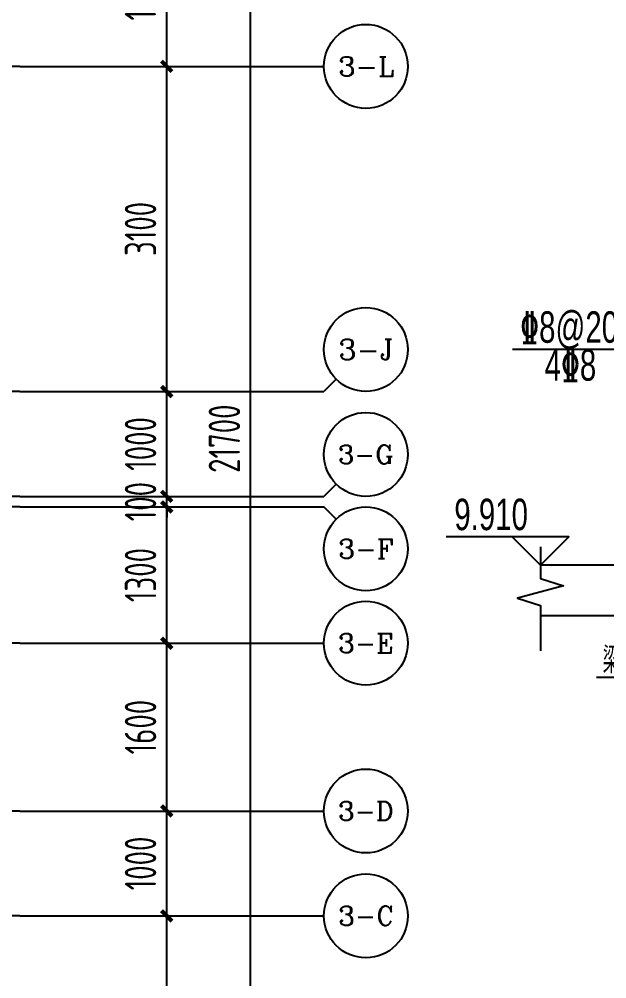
# Model space of a CAD drawing. Extents: x -173820 to 521180, y -715739 to 158231.
# Drawn here: x 44363 to 49968, y 13181 to 22331 of the extents above; entities that cross this region are included whole.
import ezdxf
from ezdxf.enums import TextEntityAlignment as Align

# ---------------------------------------------------------------- set-up
doc = ezdxf.new("R2010")
doc.units = 0
doc.header["$LTSCALE"] = 1000
doc.linetypes.add('DOTE', pattern=[2.42, 2, -0.2, 0.02, -0.2])
doc.linetypes.add('HIDDEN2', pattern=[0.1875, 0.125, -0.0625])
for name, color, linetype in [('AXIS', 1, 'DOTE'), ('AXIS_TEXT', 7, 'Continuous'), ('DIM1', 3, 'Continuous'), ('JG1', 3, 'Continuous'), ('填充', 8, 'Continuous'), ('模板线', 3, 'Continuous')]:
    doc.layers.add(name, color=color, linetype=linetype)
doc.styles.add('_TCH_AXIS', font='COMPLEX', dxfattribs={"bigfont": 'GBCBIG'})
doc.styles.add('COMPLEX', font='COMPLEX')
doc.styles.add('TEXTDIM', font='njadri_romans1.shx', dxfattribs={"width": 0.7, "bigfont": 'njadri_fhztxt.shx'})
doc.styles.add('TEXTSTEEL', font='njadri_tssdeng.shx', dxfattribs={"width": 0.7, "bigfont": 'njadri_tssdchn.shx'})
doc.styles.add('zzt', font='tssdeng.shx', dxfattribs={"width": 0.7, "height": 300, "bigfont": 'tssdchn.shx'})
doc.styles.add('钢筋', font='tssdeng.shx', dxfattribs={"width": 0.7, "height": 250, "bigfont": 'tssdchn.shx'})
doc.styles.add('黑体', font='simhei.ttf', dxfattribs={"width": 0.8})
doc.dimstyles.new('DIM100', dxfattribs={"dimtxt": 300, "dimasz": 1, "dimexe": 250, "dimexo": 0, "dimgap": 150, "dimtad": 1, "dimdec": 0, "dimzin": 0, "dimdsep": 46, "dimtxsty": 'TEXTDIM', "dimblk": 'DI', "dimcen": 0, "dimclrt": 7, "dimadec": 0, "dimazin": 0, "dimtfac": 1, "dimtdec": 0, "dimtix": 1, "dimtmove": 2, "dimatfit": 3, "dimldrblk": 'DI', "dimfxl": 0, "dimtolj": 1, "dimtzin": 0, "dimarcsym": 0})
doc.dimstyles.new('DIM_1_100', dxfattribs={"dimtxt": 300, "dimasz": 100, "dimexe": 200, "dimexo": 50, "dimgap": 100, "dimtad": 1, "dimdec": 0, "dimzin": 0, "dimdsep": 46, "dimtxsty": 'zzt', "dimblk": 'ARCHTICK', "dimcen": 0, "dimclrt": 7, "dimadec": 0, "dimazin": 0, "dimtfac": 1, "dimtdec": 0, "dimtix": 1, "dimtmove": 2, "dimatfit": 0, "dimldrblk": 'ARCHTICK', "dimfxl": 0, "dimtolj": 1, "dimarcsym": 0})

# ---------------------------------------------------------------- blocks, each defined once
blk = doc.blocks.new('DI')
at = {"color": 3, "const_width": 30}
blk.add_lwpolyline([(-70.7, -70.7), (70.7, 70.7)], dxfattribs=at)
blk = doc.blocks.new('*D2233')
at = {"layer": 'Defpoints', "color": 0}
for p in [(2868.9, 5751.9), (2868.9, 2991.9), (3529.3, 2991.9)]:
    blk.add_point(p, dxfattribs=at)
at = {"layer": 'JG1', "color": 0, "lineweight": -2}
for p, q in [((2868.9, 5751.9), (3779.3, 5751.9)), ((3529.3, 5750.9), (3529.3, 2992.9)), ((2868.9, 2991.9), (3779.3, 2991.9))]:
    blk.add_line(p, q, dxfattribs=at)
for p, rotation in [((3529.3, 5751.9), 90), ((3529.3, 2991.9), 270)]:
    blk.add_blockref('DI', p, dxfattribs=dict(at, rotation=rotation))
at = {"layer": 'JG1', "color": 7, "insert": (3229.3, 4371.9), "char_height": 300, "attachment_point": 5, "rotation": 90, "style": 'TEXTDIM'}
blk.add_mtext('\\A1;690', dxfattribs=at)
blk = doc.blocks.new('*D2234')
at = {"layer": 'Defpoints', "color": 0}
for p in [(2868.9, 2991.9), (3529.3, 2991.9), (2868.9, 1351.9)]:
    blk.add_point(p, dxfattribs=at)
at = {"layer": 'JG1', "color": 0, "lineweight": -2}
for p, q in [((2868.9, 2991.9), (3779.3, 2991.9)), ((3529.3, 1352.9), (3529.3, 2990.9)), ((2868.9, 1351.9), (3779.3, 1351.9))]:
    blk.add_line(p, q, dxfattribs=at)
for p, rotation in [((3529.3, 2991.9), 90), ((3529.3, 1351.9), 270)]:
    blk.add_blockref('DI', p, dxfattribs=dict(at, rotation=rotation))
at = {"layer": 'JG1', "color": 7, "insert": (3229.3, 2171.9), "char_height": 300, "attachment_point": 5, "rotation": 90, "style": 'TEXTDIM'}
blk.add_mtext('\\A1;410', dxfattribs=at)
blk = doc.blocks.new('*D2235')
at = {"layer": 'Defpoints', "color": 0}
for p in [(2699.6, 6224.6), (1899.6, 5786.8), (2699.6, 5786.8)]:
    blk.add_point(p, dxfattribs=at)
at = {"layer": 'JG1', "color": 0, "lineweight": -2}
for p, q in [((1899.6, 5786.8), (1899.6, 6474.6)), ((2699.6, 5786.8), (2699.6, 6474.6)), ((1900.6, 6224.6), (2698.6, 6224.6))]:
    blk.add_line(p, q, dxfattribs=at)
at = {"layer": 'JG1', "color": 0, "lineweight": -2, "rotation": 180}
blk.add_blockref('DI', (1899.6, 6224.6), dxfattribs=at)
at = {"layer": 'JG1', "color": 0, "lineweight": -2}
blk.add_blockref('DI', (2699.6, 6224.6), dxfattribs=at)
at = {"layer": 'JG1', "color": 7, "insert": (2299.6, 6524.6), "char_height": 300, "attachment_point": 5, "style": 'TEXTDIM'}
blk.add_mtext('\\A1;200', dxfattribs=at)
blk = doc.blocks.new('_ArchTick')
at = {"color": 4, "linetype": 'ByBlock', "const_width": 0.4}
blk.add_lwpolyline([(-0.5, -0.5), (0.5, 0.5)], dxfattribs=at)
blk = doc.blocks.new('*D398')
at = {"layer": 'Defpoints', "color": 0}
for p in [(49615, 4700), (51015, 4700), (49615, 0)]:
    blk.add_point(p, dxfattribs=at)
at = {"layer": 'DIM1', "color": 0, "lineweight": -2}
for p, q in [((49665, 4700), (51215, 4700)), ((51015, 0), (51015, 4700)), ((49665, 0), (51215, 0))]:
    blk.add_line(p, q, dxfattribs=at)
at = {"layer": 'DIM1', "color": 0, "lineweight": -2, "xscale": 100, "yscale": 100, "zscale": 100}
for p, rotation in [((51015, 4700), 90), ((51015, 0), 270)]:
    blk.add_blockref('_ArchTick', p, dxfattribs=dict(at, rotation=rotation))
at = {"layer": 'DIM1', "color": 7, "insert": (50765, 2350), "char_height": 300, "attachment_point": 5, "rotation": 90, "style": 'zzt'}
blk.add_mtext('\\A1;4700', dxfattribs=at)
blk = doc.blocks.new('*D399')
at = {"layer": 'Defpoints', "color": 0}
for p in [(49615, 5700), (51015, 5700), (49615, 4700)]:
    blk.add_point(p, dxfattribs=at)
at = {"layer": 'DIM1', "color": 0, "lineweight": -2}
for p, q in [((49665, 5700), (51215, 5700)), ((51015, 4700), (51015, 5700)), ((49665, 4700), (51215, 4700))]:
    blk.add_line(p, q, dxfattribs=at)
at = {"layer": 'DIM1', "color": 0, "lineweight": -2, "xscale": 100, "yscale": 100, "zscale": 100}
for p, rotation in [((51015, 5700), 90), ((51015, 4700), 270)]:
    blk.add_blockref('_ArchTick', p, dxfattribs=dict(at, rotation=rotation))
at = {"layer": 'DIM1', "color": 7, "insert": (50765, 5200), "char_height": 300, "attachment_point": 5, "rotation": 90, "style": 'zzt'}
blk.add_mtext('\\A1;1000', dxfattribs=at)
blk = doc.blocks.new('*D400')
at = {"layer": 'Defpoints', "color": 0}
for p in [(49615, 7300), (51015, 7300), (49615, 5700)]:
    blk.add_point(p, dxfattribs=at)
at = {"layer": 'DIM1', "color": 0, "lineweight": -2}
for p, q in [((49665, 7300), (51215, 7300)), ((51015, 5700), (51015, 7300)), ((49665, 5700), (51215, 5700))]:
    blk.add_line(p, q, dxfattribs=at)
at = {"layer": 'DIM1', "color": 0, "lineweight": -2, "xscale": 100, "yscale": 100, "zscale": 100}
for p, rotation in [((51015, 7300), 90), ((51015, 5700), 270)]:
    blk.add_blockref('_ArchTick', p, dxfattribs=dict(at, rotation=rotation))
at = {"layer": 'DIM1', "color": 7, "insert": (50765, 6500), "char_height": 300, "attachment_point": 5, "rotation": 90, "style": 'zzt'}
blk.add_mtext('\\A1;1600', dxfattribs=at)
blk = doc.blocks.new('*D401')
at = {"layer": 'Defpoints', "color": 0}
for p in [(49615, 8600), (51015, 8600), (49615, 7300)]:
    blk.add_point(p, dxfattribs=at)
at = {"layer": 'DIM1', "color": 0, "lineweight": -2}
for p, q in [((49665, 8600), (51215, 8600)), ((51015, 7300), (51015, 8600)), ((49665, 7300), (51215, 7300))]:
    blk.add_line(p, q, dxfattribs=at)
at = {"layer": 'DIM1', "color": 0, "lineweight": -2, "xscale": 100, "yscale": 100, "zscale": 100}
for p, rotation in [((51015, 8600), 90), ((51015, 7300), 270)]:
    blk.add_blockref('_ArchTick', p, dxfattribs=dict(at, rotation=rotation))
at = {"layer": 'DIM1', "color": 7, "insert": (50765, 7950), "char_height": 300, "attachment_point": 5, "rotation": 90, "style": 'zzt'}
blk.add_mtext('\\A1;1300', dxfattribs=at)
blk = doc.blocks.new('*D402')
at = {"layer": 'Defpoints', "color": 0}
for p in [(49615, 8700), (51015, 8700), (49615, 8600)]:
    blk.add_point(p, dxfattribs=at)
at = {"layer": 'DIM1', "color": 0, "lineweight": -2}
for p, q in [((51015, 8700), (51015, 8800)), ((49665, 8700), (51215, 8700)), ((51015, 8600), (51015, 8700)), ((49665, 8600), (51215, 8600)), ((51015, 8600), (51015, 8500))]:
    blk.add_line(p, q, dxfattribs=at)
at = {"layer": 'DIM1', "color": 0, "lineweight": -2, "xscale": 100, "yscale": 100, "zscale": 100}
for p, rotation in [((51015, 8700), 270), ((51015, 8600), 90)]:
    blk.add_blockref('_ArchTick', p, dxfattribs=dict(at, rotation=rotation))
at = {"layer": 'DIM1', "color": 7, "insert": (50765, 8650), "char_height": 300, "attachment_point": 5, "rotation": 90, "style": 'zzt'}
blk.add_mtext('\\A1;100', dxfattribs=at)
blk = doc.blocks.new('*D403')
at = {"layer": 'Defpoints', "color": 0}
for p in [(49615, 9700), (51015, 9700), (49615, 8700)]:
    blk.add_point(p, dxfattribs=at)
at = {"layer": 'DIM1', "color": 0, "lineweight": -2}
for p, q in [((49665, 9700), (51215, 9700)), ((51015, 8700), (51015, 9700)), ((49665, 8700), (51215, 8700))]:
    blk.add_line(p, q, dxfattribs=at)
at = {"layer": 'DIM1', "color": 0, "lineweight": -2, "xscale": 100, "yscale": 100, "zscale": 100}
for p, rotation in [((51015, 9700), 90), ((51015, 8700), 270)]:
    blk.add_blockref('_ArchTick', p, dxfattribs=dict(at, rotation=rotation))
at = {"layer": 'DIM1', "color": 7, "insert": (50765, 9200), "char_height": 300, "attachment_point": 5, "rotation": 90, "style": 'zzt'}
blk.add_mtext('\\A1;1000', dxfattribs=at)
blk = doc.blocks.new('*D404')
at = {"layer": 'Defpoints', "color": 0}
for p in [(49615, 12800), (51015, 12800), (49615, 9700)]:
    blk.add_point(p, dxfattribs=at)
at = {"layer": 'DIM1', "color": 0, "lineweight": -2}
for p, q in [((49665, 12800), (51215, 12800)), ((51015, 9700), (51015, 12800)), ((49665, 9700), (51215, 9700))]:
    blk.add_line(p, q, dxfattribs=at)
at = {"layer": 'DIM1', "color": 0, "lineweight": -2, "xscale": 100, "yscale": 100, "zscale": 100}
for p, rotation in [((51015, 12800), 90), ((51015, 9700), 270)]:
    blk.add_blockref('_ArchTick', p, dxfattribs=dict(at, rotation=rotation))
at = {"layer": 'DIM1', "color": 7, "insert": (50765, 11250), "char_height": 300, "attachment_point": 5, "rotation": 90, "style": 'zzt'}
blk.add_mtext('\\A1;3100', dxfattribs=at)
blk = doc.blocks.new('*D405')
at = {"layer": 'Defpoints', "color": 0}
for p in [(49615, 14200), (51015, 14200), (49615, 12800)]:
    blk.add_point(p, dxfattribs=at)
at = {"layer": 'DIM1', "color": 0, "lineweight": -2}
for p, q in [((49665, 14200), (51215, 14200)), ((51015, 12800), (51015, 14200)), ((49665, 12800), (51215, 12800))]:
    blk.add_line(p, q, dxfattribs=at)
at = {"layer": 'DIM1', "color": 0, "lineweight": -2, "xscale": 100, "yscale": 100, "zscale": 100}
for p, rotation in [((51015, 14200), 90), ((51015, 12800), 270)]:
    blk.add_blockref('_ArchTick', p, dxfattribs=dict(at, rotation=rotation))
at = {"layer": 'DIM1', "color": 7, "insert": (50765, 13500), "char_height": 300, "attachment_point": 5, "rotation": 90, "style": 'zzt'}
blk.add_mtext('\\A1;1400', dxfattribs=at)
blk = doc.blocks.new('*D410')
at = {"layer": 'Defpoints', "color": 0}
for p in [(49615, 20100), (51815, 20100), (49615, -1600)]:
    blk.add_point(p, dxfattribs=at)
at = {"layer": 'DIM1', "color": 0, "lineweight": -2}
for p, q in [((49665, 20100), (52015, 20100)), ((51815, -1600), (51815, 20100)), ((49665, -1600), (52015, -1600))]:
    blk.add_line(p, q, dxfattribs=at)
at = {"layer": 'DIM1', "color": 0, "lineweight": -2, "xscale": 100, "yscale": 100, "zscale": 100}
for p, rotation in [((51815, 20100), 90), ((51815, -1600), 270)]:
    blk.add_blockref('_ArchTick', p, dxfattribs=dict(at, rotation=rotation))
at = {"layer": 'DIM1', "color": 7, "insert": (51565, 9250), "char_height": 300, "attachment_point": 5, "rotation": 90, "style": 'zzt'}
blk.add_mtext('\\A1;21700', dxfattribs=at)
blk = doc.blocks.new('_AXISO')
at = {"color": 3}
blk.add_circle((0, 0), 0.5, dxfattribs=at)
at = {"layer": 'AXIS_TEXT', "color": 3, "style": 'COMPLEX', "width": 1.041667}
blk.add_attdef('A', text='', height=0.56, dxfattribs=at).set_placement((-0.25, -0.28), (0.25, -0.28), align=Align.FIT)
blk = doc.blocks.new('$1896922')
at = {"layer": 'JG1', "elevation": 0}
for points in [[(1899.6, 5751.9), (1899.6, 2991.9)], [(2699.6, 5751.9), (1899.6, 5751.9)], [(2699.6, 2991.9), (2699.6, 5751.9)], [(901.4, 2511.9), (1899.6, 2511.9), (1899.6, 1351.9), (2699.6, 1351.9), (2699.6, 2991.9)], [(1899.6, 2991.9), (1899.6, 2991.9), (901.4, 2991.9)]]:
    blk.add_lwpolyline(points, dxfattribs=at)
at = {"layer": 'JG1', "color": 6, "linetype": 'Continuous'}
blk.add_lwpolyline([(2006.6, 2958.5), (2006.6, 5658.3), (2617.4, 5658.3), (2617.4, 2975)], dxfattribs=at)
at = {"layer": 'JG1', "const_width": 50}
for points in [[(2084.9, 5598.5, -1), (2034.9, 5598.5, -1)], [(2570.7, 5598.5, -1), (2520.7, 5598.5, -1)], [(2089.5, 4753.6, -1), (2039.5, 4753.6, -1)]]:
    blk.add_lwpolyline(points, format="xyb", close=True, dxfattribs=at)
at = {"layer": 'JG1', "const_width": 50, "elevation": 0}
blk.add_lwpolyline([(2580.2, 4767.3, -1), (2530.2, 4767.3, -1)], format="xyb", close=True, dxfattribs=at)
at = {"layer": 'JG1'}
blk.add_lwpolyline([(631.4, 3261.9), (901.4, 2991.9), (1171.4, 3261.9), (0, 3261.9)], dxfattribs=at)
at = {"layer": 'JG1', "linetype": 'Continuous'}
blk.add_lwpolyline([(901.4, 3165.3), (901.4, 2865), (1121.4, 2795), (681.4, 2675), (901.4, 2605), (901.4, 2175)], dxfattribs=at)
at = {"layer": '模板线'}
for p, q in [((2617.4, 5045.9), (635.4, 5045.9)), ((2138.5, 1921.1), (1436.7, 1921.1))]:
    blk.add_line(p, q, dxfattribs=at)
at = {"layer": '模板线', "linetype": 'HIDDEN2'}
for p, q in [((1899.6, 4151.9, 0), (2699.6, 4151.9, 0)), ((1899.6, 1351.9, 0), (2699.6, 4151.9, 0)), ((1899.6, 4151.9, 0), (2699.6, 1351.9, 0))]:
    blk.add_line(p, q, dxfattribs=at)
at = {"layer": '模板线', "color": 3, "elevation": -307942.8}
blk.add_lwpolyline([(1761.3, 631.4, 31.2, 31.2, 0), (2832.6, 631.4, 0, 0, 0)], format="xyseb", dxfattribs=at)
at = {"layer": 'JG1', "linetype": 'ByBlock', "ltscale": 0.2, "style": 'TEXTSTEEL', "width": 0.7}
for s, p in [('%%1328@200', (707.8, 5111.4)), ('4%%1328', (940.6, 4749.9)), ('9.910', (78.9, 3325))]:
    blk.add_text(s, height=300, dxfattribs=at).set_placement(p)
at = {"layer": '模板线', "style": '钢筋', "width": 0.7}
blk.add_text('梁', height=250, dxfattribs=at).set_placement((1494.3, 1960.1))
at = {"layer": '模板线', "color": 3, "style": '黑体', "width": 0.7}
blk.add_text('10a-10a', height=250, dxfattribs=at).set_placement((1878, 750.6, -307942.8))
at = {"layer": 'JG1'}
dim = blk.add_linear_dim(base=(2699.6, 6224.6, 0), p1=(1899.6, 5786.8, 0), p2=(2699.6, 5786.8, 0), dimstyle='DIM100', override={"dimlfac": 0.25}, dxfattribs=at)
dim.commit()
dim.dimension.update_dxf_attribs({"geometry": '*D2235', "text_midpoint": (2299.6, 6524.6, 0)})
for p1, distance, picture, middle in [((2868.9, 5751.9), 660.5, '*D2233', (3229.3, 4371.9)), ((2868.9, 1351.9), -660.5, '*D2234', (3229.3, 2171.9))]:
    dim = blk.add_aligned_dim(p1=p1, p2=(2868.9, 2991.9), distance=distance, dimstyle='DIM100', override={"dimlfac": 0.25}, dxfattribs=at)
    dim.commit()
    dim.dimension.update_dxf_attribs({"geometry": picture, "text_midpoint": middle})
blk = doc.blocks.new('$1783196')
at = {"layer": 'AXIS'}
for p, q in [((54849.9, 18788.3), (27334.9, 18788.3)), ((54849.9, 15688.3), (46034.9, 15688.3)), ((54849.9, 14688.3), (4360, 14688.3)), ((54849.9, 14588.3), (46034.9, 14588.3)), ((54849.9, 13288.3), (39234.9, 13288.3)), ((54849.9, 11688.3), (4360, 11688.3)), ((54849.9, 10688.3), (49634.9, 10688.3))]:
    blk.add_line(p, q, dxfattribs=at)
at = {"layer": 'DIM1'}
for p, q in [((54849.9, 18788.3), (57749.9, 18788.3)), ((57867, 15805.5), (57749.9, 15688.3)), ((54849.9, 15688.3), (57749.9, 15688.3)), ((57867, 14805.5), (57749.9, 14688.3)), ((54849.9, 14688.3), (57749.9, 14688.3)), ((54849.9, 14588.3), (57749.9, 14588.3)), ((57867, 14471.2), (57749.9, 14588.3)), ((54849.9, 13288.3), (57749.9, 13288.3)), ((54849.9, 11688.3), (57749.9, 11688.3)), ((54849.9, 10688.3), (57749.9, 10688.3))]:
    blk.add_line(p, q, dxfattribs=at)
ref = blk.add_blockref('_AXISO', (58149.9, 18788.3), dxfattribs=dict(at, xscale=800, yscale=800, zscale=800))
ref.add_attrib('A', '3-L', dxfattribs={"layer": 'AXIS_TEXT', "height": 185, "style": '_TCH_AXIS'}).set_placement((57885.6, 18695.8), (58414.2, 18695.8), align=Align.FIT)
ref = blk.add_blockref('_AXISO', (58149.9, 16088.3), dxfattribs=dict(at, xscale=800, yscale=800, zscale=800))
ref.add_attrib('A', '3-J', dxfattribs={"layer": 'AXIS_TEXT', "height": 196.63, "style": '_TCH_AXIS'}).set_placement((57887.7, 15990), (58412.1, 15990), align=Align.FIT)
ref = blk.add_blockref('_AXISO', (58149.9, 15088.3), dxfattribs=dict(at, xscale=800, yscale=800, zscale=800))
ref.add_attrib('A', '3-G', dxfattribs={"layer": 'AXIS_TEXT', "height": 177.09, "style": '_TCH_AXIS'}).set_placement((57884.3, 14999.8), (58415.5, 14999.8), align=Align.FIT)
ref = blk.add_blockref('_AXISO', (58149.9, 14188.3), dxfattribs=dict(at, xscale=800, yscale=800, zscale=800))
ref.add_attrib('A', '3-F', dxfattribs={"layer": 'AXIS_TEXT', "height": 182.29, "style": '_TCH_AXIS'}).set_placement((57885.1, 14097.2), (58414.6, 14097.2), align=Align.FIT)
ref = blk.add_blockref('_AXISO', (58149.9, 13288.3), dxfattribs=dict(at, xscale=800, yscale=800, zscale=800))
ref.add_attrib('A', '3-E', dxfattribs={"layer": 'AXIS_TEXT', "height": 182.29, "style": '_TCH_AXIS'}).set_placement((57885.1, 13197.2), (58414.6, 13197.2), align=Align.FIT)
ref = blk.add_blockref('_AXISO', (58149.9, 11688.3), dxfattribs=dict(at, xscale=800, yscale=800, zscale=800))
ref.add_attrib('A', '3-D', dxfattribs={"layer": 'AXIS_TEXT', "height": 179.65, "style": '_TCH_AXIS'}).set_placement((57884.7, 11598.5), (58415.1, 11598.5), align=Align.FIT)
ref = blk.add_blockref('_AXISO', (58149.9, 10688.3), dxfattribs=dict(at, xscale=800, yscale=800, zscale=800))
ref.add_attrib('A', '3-C', dxfattribs={"layer": 'AXIS_TEXT', "height": 185, "style": '_TCH_AXIS'}).set_placement((57885.6, 10595.8), (58414.2, 10595.8), align=Align.FIT)
for p1, p2, distance, picture, middle in [((54849.9, 4388.3), (54849.9, 26088.3), -2200, '*D410', (56799.9, 15238.3)), ((54849.9, 18788.3), (54849.9, 20188.3), -1400, '*D405', (55999.9, 19488.3)), ((54849.9, 15688.3), (54849.9, 18788.3), -1400, '*D404', (55999.9, 17238.3)), ((54849.9, 14688.3), (54849.9, 15688.3), -1400, '*D403', (55999.9, 15188.3)), ((54849.9, 14588.3), (54849.9, 14688.3), -1400, '*D402', (55999.9, 14638.3)), ((54849.9, 13288.3), (54849.9, 14588.3), -1400, '*D401', (55999.9, 13938.3)), ((54849.9, 11688.3), (54849.9, 13288.3), -1400, '*D400', (55999.9, 12488.3)), ((54849.9, 10688.3), (54849.9, 11688.3), -1400, '*D399', (55999.9, 11188.3)), ((54849.9, 5988.3), (54849.9, 10688.3), -1400, '*D398', (55999.9, 8338.3))]:
    dim = blk.add_aligned_dim(p1=p1, p2=p2, distance=distance, dimstyle='DIM_1_100', dxfattribs=at)
    dim.commit()
    dim.dimension.update_dxf_attribs({"geometry": picture, "text_midpoint": middle, "insert": (5234.9, 5988.3)})

msp = doc.modelspace()

# ---------------------------------------------------------------- block references
at = {"layer": '填充', "linetype": 'Continuous'}
msp.add_blockref('$1783196', (-10479.5, 3092.5, 0), dxfattribs=at)
at = {"layer": '模板线'}
msp.add_blockref('$1896922', (48434.6, 14134, 0), dxfattribs=at)

doc.saveas('drawing.dxf')
